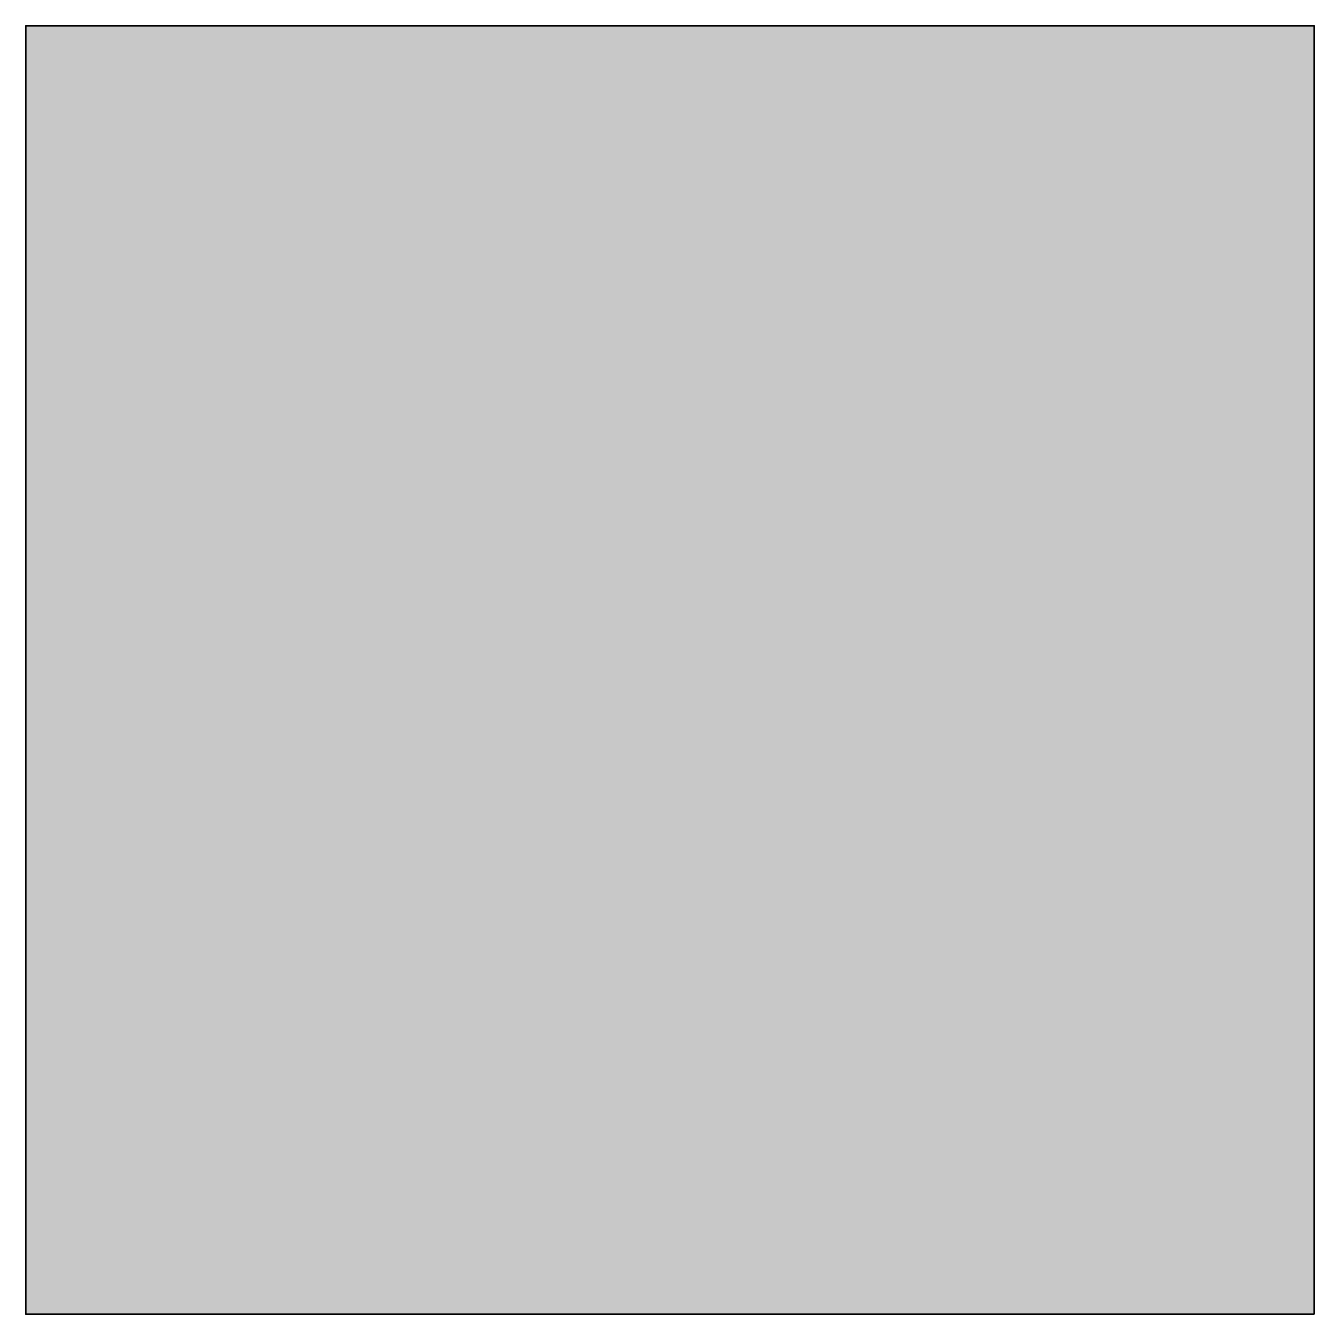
# Model space of a CAD drawing. Header units: inches. Extents: x 0.68 to 7.68, y -8.79 to -1.79.
import ezdxf

# ---------------------------------------------------------------- set-up
doc = ezdxf.new("R2010")
doc.units = ezdxf.units.IN
doc.header["$MEASUREMENT"] = 0
doc.layers.add('Layer 1', color=7, linetype='Continuous')

msp = doc.modelspace()

# ---------------------------------------------------------------- hatches: boundary and pattern name
at = {"layer": 'Layer 1', "true_color": 0x231f20}
msp.add_hatch(color=250, dxfattribs=at).paths.add_polyline_path([(7.6808, -8.7886), (0.6808, -8.7886), (0.6808, -1.7886), (7.6808, -1.7886)])

# ---------------------------------------------------------------- linework, layer by layer
at = {"layer": 'Layer 1', "color": 250, "lineweight": 35, "true_color": 0x231f20}
msp.add_lwpolyline([(7.6808, -8.7886), (0.6808, -8.7886), (0.6808, -1.7886), (7.6808, -1.7886), (7.6808, -8.7886)], dxfattribs=at)

doc.saveas('drawing.dxf')
